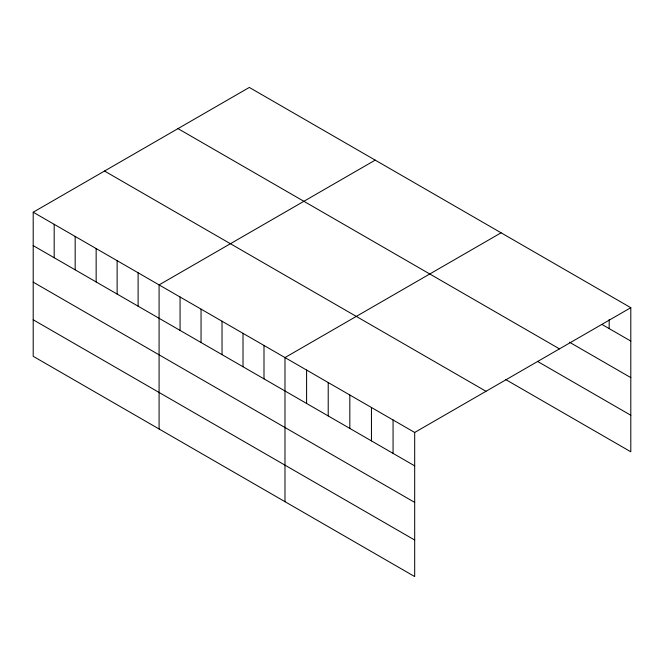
<?xml version="1.0" encoding="UTF-8"?>
<svg xmlns="http://www.w3.org/2000/svg" width="664" height="664" viewBox="0 0 664 664"><rect width="100%" height="100%" fill="white"/><g stroke="black" fill="none" stroke-linecap="round" stroke-linejoin="round"><path stroke-width="1" d="M33.2 212.214L414.685 432.463L414.685 576.559L33.2 356.311L33.2 212.214L249.315 87.44L630.8 307.689L630.8 451.786L505.42 379.401M375.202 160.124L159.086 284.897L159.086 428.994M501.096 232.807L284.981 357.581L284.981 501.677M414.685 432.463L630.8 307.689M602.265 324.613L630.8 341.088M569.405 342.176L630.8 377.617M177.993 128.617L559.478 348.866M537.417 361.341L630.8 415.257M104.522 171.038L486.006 391.287M33.2 245.614L414.685 465.862M33.2 282.142L414.685 502.391M33.2 319.782L414.685 540.031M609.178 319.5L609.178 328.605M393.063 419.98L393.063 453.379M371.45 407.497L371.45 440.896M349.828 395.022L349.828 428.421M328.215 382.539L328.215 415.938M306.594 370.055L306.594 403.455M263.998 345.463L263.998 378.862M243.016 333.353L243.016 366.752M222.033 321.235L222.033 354.634M201.051 309.125L201.051 342.524M180.068 297.007L180.068 330.406M138.112 272.779L138.112 306.179M117.13 260.67L117.13 294.069M96.147 248.552L96.147 281.951M75.165 236.442L75.165 269.841M54.182 224.324L54.182 257.723"/></g></svg>
